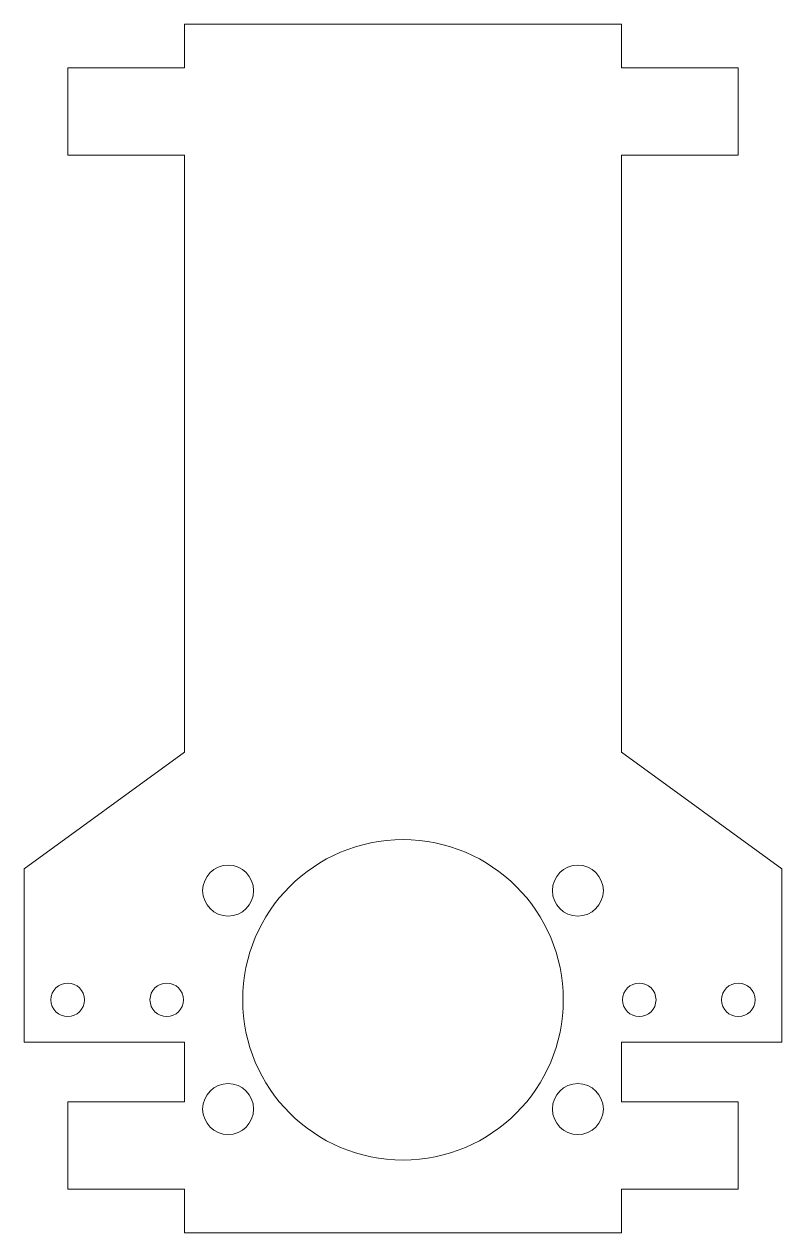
# Model space of a CAD drawing. Header units: millimetres. Extents: x -11 to 41, y -3 to 80.
import ezdxf

# ---------------------------------------------------------------- set-up
doc = ezdxf.new("R2010")
doc.units = ezdxf.units.MM

msp = doc.modelspace()

# ---------------------------------------------------------------- linework, layer by layer
at = {"color": 7, "linetype": 'Continuous', "lineweight": 15}
for p, q in [((0, 80), (0, 77)), ((30, 80), (0, 80)), ((30, 77), (30, 80)), ((-8, 77), (-8, 71)), ((0, 77), (-8, 77)), ((38, 77), (30, 77)), ((38, 71), (38, 77)), ((-8, 71), (0, 71)), ((0, 71), (0, 30)), ((30, 71), (38, 71)), ((30, 30), (30, 71)), ((0, 30), (-11, 22)), ((41, 22), (30, 30)), ((-11, 22), (-11, 10.1)), ((41, 10.1), (41, 22)), ((-11, 10.1), (0, 10.1)), ((0, 10.1), (0, 6)), ((30, 10.1), (41, 10.1)), ((30, 6), (30, 10.1)), ((-8, 6), (-8, 0)), ((0, 6), (-8, 6)), ((38, 6), (30, 6)), ((38, 0), (38, 6)), ((-8, 0), (0, 0)), ((0, 0), (0, -3)), ((30, 0), (38, 0)), ((30, -3), (30, 0)), ((0, -3), (30, -3))]:
    msp.add_line(p, q, dxfattribs=at)
for centre, radius in [((15, 13), 11), ((3, 20.5), 1.75), ((27, 20.5), 1.75), ((-8.012, 13), 1.15), ((-1.215, 13), 1.15), ((31.215, 13), 1.15), ((38.013, 13), 1.15), ((3, 5.5), 1.75), ((27, 5.5), 1.75)]:
    msp.add_circle(centre, radius, dxfattribs=at)

doc.saveas('drawing.dxf')
